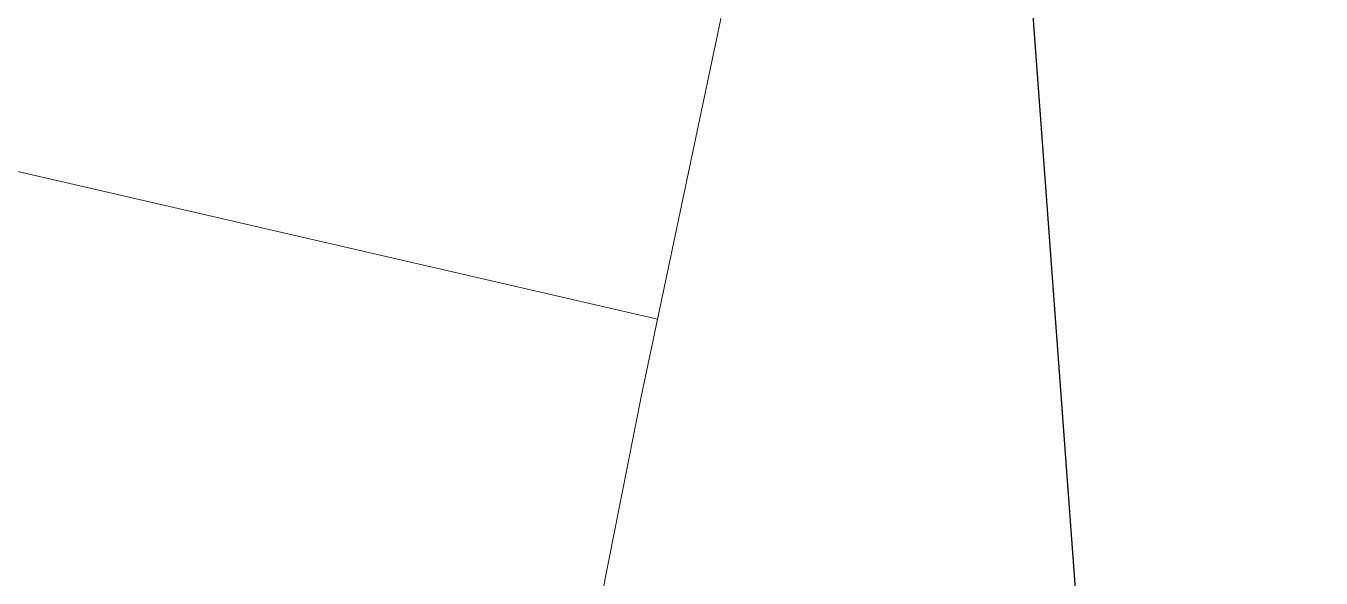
# Model space of a CAD drawing. Header units: metres. Extents: x 0 to 105485, y 0 to 425721.
# Drawn here: x 104688.31 to 104694.18, y 425168.53 to 425171.03 of the extents above; entities that cross this region are included whole.
import ezdxf

# ---------------------------------------------------------------- set-up
doc = ezdxf.new("R2010")
doc.units = ezdxf.units.M
doc.header["$MEASUREMENT"] = 0
doc.layers.add('B-XX-VH-OPENVERHARDING-G', color=90, linetype='Continuous', lineweight=18)
doc.layers.add('B-XX-VW-MARKERING-G', color=7, linetype='Continuous', lineweight=18)
doc.layers.add('GIS-WEGVAKKEN', color=2, linetype='Continuous')

msp = doc.modelspace()

# ---------------------------------------------------------------- linework, layer by layer
at = {"layer": 'B-XX-VH-OPENVERHARDING-G', "ltscale": 0.5}
msp.add_lwpolyline([(104692.616, 425176.647), (104692.147, 425174.361), (104691.996, 425173.627), (104691.633, 425171.906), (104691.095, 425169.353), (104689.842, 425163.021), (104687.951, 425153.224), (104687.3282, 425150), (104692.5636, 425150), (104694.051, 425157.798), (104695.02, 425162.714), (104696.323, 425169.65), (104696.66, 425171.177), (104697.718, 425175.654), (104698.905, 425180.259)], dxfattribs=at)
msp.add_lwpolyline([(104687.3282, 425150), (104687.951, 425153.224), (104689.842, 425163.021), (104691.095, 425169.353), (104691.633, 425171.906), (104686.323, 425173.241), (104682.3119, 425150)], close=True, dxfattribs=at)
at = {"layer": 'B-XX-VW-MARKERING-G', "color": 0, "ltscale": 0.5, "true_color": 0x808080}
msp.add_polyline3d([(104691.169, 425169.705, 2.3652), (104688.545, 425170.31, 2.2886), (104685.921, 425170.915, 2.1331)], dxfattribs=at)
at = {"layer": 'GIS-WEGVAKKEN'}
msp.add_lwpolyline([(104706.3177, 425219.0663), (104704.65, 425206.8), (104697.82, 425195.73), (104694.67, 425186.49), (104693.11, 425181.66), (104692.44, 425176.9), (104693.19, 425166.77), (104690.4723, 425152.5066)], dxfattribs=at)

doc.saveas('drawing.dxf')
